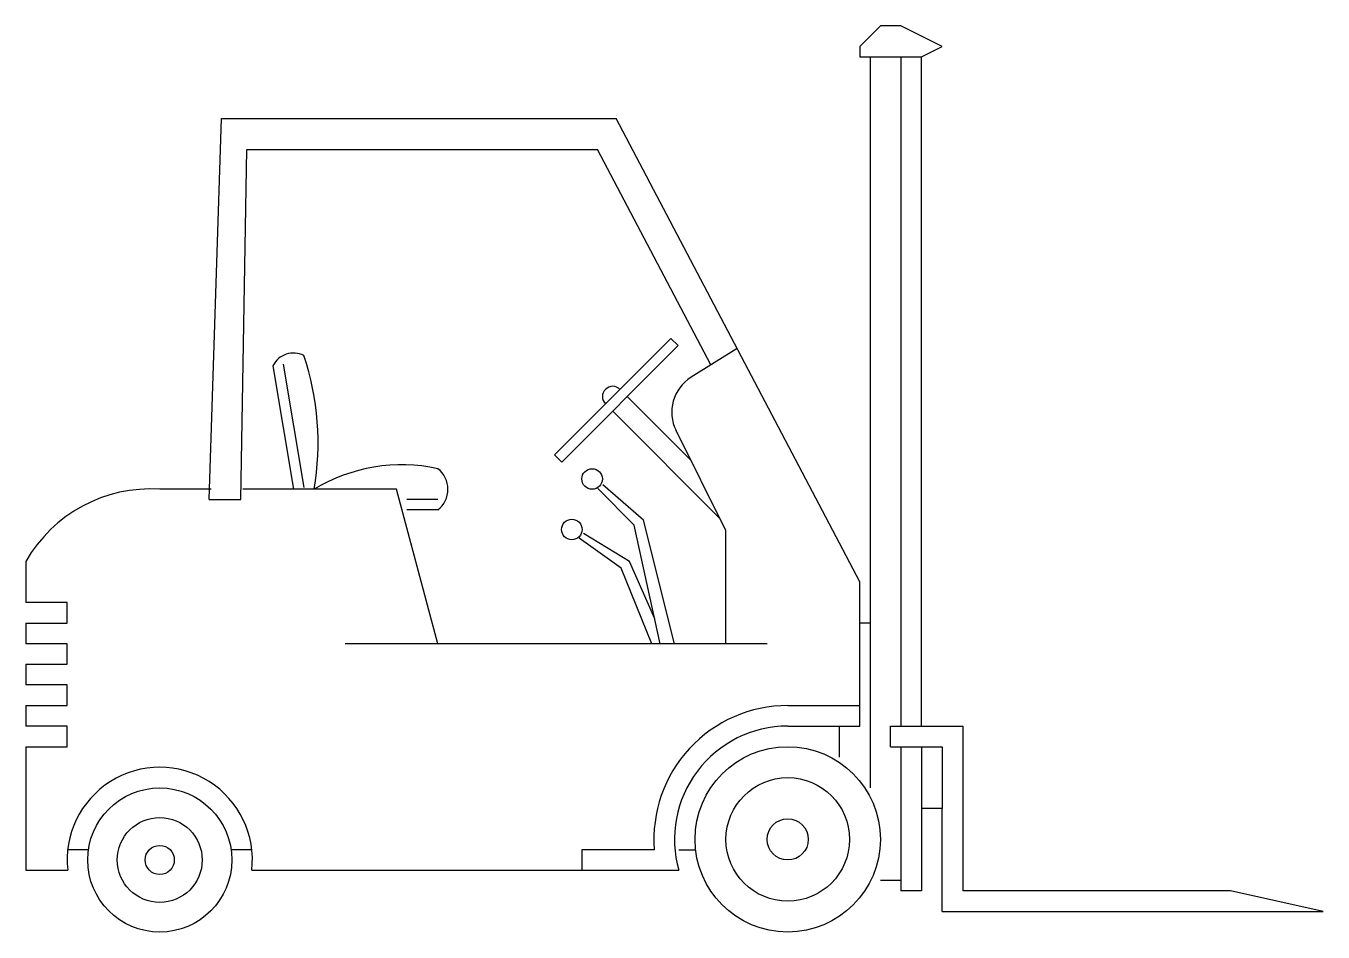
# Model space of a CAD drawing. Header units: millimetres. Extents: x -3276.97 to -3274.45, y 1751.52 to 1753.28.
import ezdxf

# ---------------------------------------------------------------- set-up
doc = ezdxf.new("R2010")
doc.units = ezdxf.units.MM
doc.header["$LTSCALE"] = 10
doc.layers.add('Veículos', color=2, linetype='Continuous')

msp = doc.modelspace()

# ---------------------------------------------------------------- linework, layer by layer
at = {"layer": 'Veículos'}
for p, q in [((-3275.3136, 1753.2817), (-3275.3536, 1753.2417)), ((-3275.2736, 1753.2817), (-3275.3136, 1753.2817)), ((-3275.1936, 1753.2417), (-3275.2736, 1753.2817)), ((-3275.3536, 1753.2417), (-3275.3536, 1753.2217)), ((-3275.2336, 1753.2217), (-3275.1936, 1753.2417)), ((-3275.3536, 1753.2217), (-3275.2336, 1753.2217)), ((-3275.3336, 1753.2217), (-3275.3336, 1751.8017)), ((-3275.2736, 1753.2217), (-3275.2736, 1751.9217)), ((-3275.2336, 1751.9217), (-3275.2336, 1753.2217)), ((-3276.6174, 1752.3617), (-3276.5936, 1753.1017)), ((-3276.5936, 1753.1017), (-3275.8271, 1753.1017)), ((-3275.3536, 1752.2017), (-3275.8271, 1753.1017)), ((-3276.5563, 1752.3617), (-3276.5441, 1753.0417)), ((-3276.5441, 1753.0417), (-3275.8633, 1753.0417)), ((-3275.6431, 1752.6232), (-3275.8633, 1753.0417)), ((-3275.9467, 1752.4485), (-3275.7204, 1752.6748)), ((-3275.7063, 1752.6607), (-3275.9325, 1752.4344)), ((-3275.7204, 1752.6748), (-3275.7063, 1752.6607)), ((-3275.5921, 1752.6551), (-3275.6814, 1752.5993)), ((-3276.4936, 1752.6217), (-3276.4536, 1752.3817)), ((-3276.4738, 1752.625), (-3276.4338, 1752.385)), ((-3275.6818, 1752.4383), (-3275.8053, 1752.5617)), ((-3275.8336, 1752.5334), (-3275.6253, 1752.3251)), ((-3275.6136, 1752.3017), (-3275.7105, 1752.4957)), ((-3275.9325, 1752.4344), (-3275.9467, 1752.4485)), ((-3275.7918, 1752.3117), (-3275.8624, 1752.383)), ((-3275.7736, 1752.3217), (-3275.8528, 1752.3901)), ((-3276.6136, 1752.3817), (-3276.7136, 1752.3817)), ((-3276.6174, 1752.3617), (-3276.5563, 1752.3617)), ((-3276.2536, 1752.3817), (-3276.5524, 1752.3817)), ((-3276.1736, 1752.0817), (-3276.2536, 1752.3817)), ((-3276.1736, 1752.3617), (-3276.2336, 1752.3617)), ((-3276.1736, 1752.3417), (-3276.2336, 1752.3417)), ((-3275.7414, 1752.0818), (-3275.7918, 1752.3117)), ((-3275.7136, 1752.0817), (-3275.7736, 1752.3217)), ((-3275.8173, 1752.2287), (-3275.8989, 1752.287)), ((-3275.801, 1752.2416), (-3275.8906, 1752.2956)), ((-3275.6136, 1752.0817), (-3275.6136, 1752.3017)), ((-3276.9736, 1752.2417), (-3276.9736, 1752.1617)), ((-3275.752, 1752.1302), (-3275.801, 1752.2416)), ((-3275.7577, 1752.0817), (-3275.8173, 1752.2287)), ((-3275.3536, 1751.9217), (-3275.3536, 1752.2017)), ((-3276.8936, 1752.1617), (-3276.9736, 1752.1617)), ((-3276.8936, 1752.1217), (-3276.8936, 1752.1617)), ((-3276.9736, 1752.1217), (-3276.9736, 1752.0817)), ((-3276.9736, 1752.1217), (-3276.8936, 1752.1217)), ((-3275.3336, 1752.1217), (-3275.3536, 1752.1217)), ((-3276.8936, 1752.0817), (-3276.9736, 1752.0817)), ((-3276.8936, 1752.0417), (-3276.8936, 1752.0817)), ((-3275.5336, 1752.0817), (-3276.3536, 1752.0817)), ((-3276.9736, 1752.0417), (-3276.9736, 1752.0017)), ((-3276.9736, 1752.0417), (-3276.8936, 1752.0417)), ((-3276.8936, 1752.0017), (-3276.9736, 1752.0017)), ((-3276.8936, 1751.9617), (-3276.8936, 1752.0017)), ((-3276.9736, 1751.9617), (-3276.9736, 1751.9217)), ((-3276.9736, 1751.9617), (-3276.8936, 1751.9617)), ((-3275.4936, 1751.9617), (-3275.3536, 1751.9617)), ((-3276.8936, 1751.9217), (-3276.9736, 1751.9217)), ((-3276.8936, 1751.8817), (-3276.8936, 1751.9217)), ((-3275.4936, 1751.9217), (-3275.3536, 1751.9217)), ((-3275.3936, 1751.9217), (-3275.3936, 1751.8617)), ((-3275.2936, 1751.8817), (-3275.2936, 1751.9217)), ((-3275.2936, 1751.9217), (-3275.1536, 1751.9217)), ((-3275.1536, 1751.9217), (-3275.1536, 1751.6017)), ((-3276.9736, 1751.8817), (-3276.9736, 1751.6417)), ((-3276.9736, 1751.8817), (-3276.8936, 1751.8817)), ((-3275.2936, 1751.8817), (-3275.1936, 1751.8817)), ((-3275.2736, 1751.8817), (-3275.2736, 1751.6017)), ((-3275.2336, 1751.8817), (-3275.2336, 1751.6017)), ((-3275.1936, 1751.8817), (-3275.1936, 1751.7617)), ((-3275.1936, 1751.7617), (-3275.2336, 1751.7617)), ((-3275.1936, 1751.5617), (-3275.1936, 1751.7617)), ((-3276.8521, 1751.6817), (-3276.8924, 1751.6817)), ((-3276.5347, 1751.6817), (-3276.575, 1751.6817)), ((-3275.8936, 1751.6817), (-3275.8936, 1751.6417)), ((-3275.7528, 1751.6817), (-3275.8936, 1751.6817)), ((-3275.705, 1751.6817), (-3275.6736, 1751.6817)), ((-3276.9736, 1751.6417), (-3276.8924, 1751.6417)), ((-3276.5347, 1751.6417), (-3275.7052, 1751.6417)), ((-3275.2736, 1751.6217), (-3275.3136, 1751.6217)), ((-3275.2336, 1751.6017), (-3275.2736, 1751.6017)), ((-3274.6336, 1751.6017), (-3275.1536, 1751.6017)), ((-3274.4536, 1751.5617), (-3274.6336, 1751.6017)), ((-3275.1936, 1751.5617), (-3274.4536, 1751.5617))]:
    msp.add_line(p, q, dxfattribs=at)
for centre, radius in [((-3275.8736, 1752.4017), 0.02), ((-3275.913, 1752.3036), 0.02), ((-3275.4936, 1751.7017), 0.18), ((-3275.4936, 1751.7017), 0.12), ((-3276.7136, 1751.6617), 0.14), ((-3276.7136, 1751.6617), 0.0825), ((-3275.4936, 1751.7017), 0.04), ((-3276.7136, 1751.6617), 0.0283)]:
    msp.add_circle(centre, radius, dxfattribs=at)
for centre, radius, start, end in [((-3276.4536, 1752.6017), 0.0447, 63.4349, 153.4349), ((-3276.9436, 1752.4717), 0.5376, 350.3625, 18.4349), ((-3275.639, 1752.5314), 0.08, 122.0054, 206.5651), ((-3275.8336, 1752.5617), 0.02, 45, 225), ((-3276.2436, 1752.1017), 0.3276, 77.6609, 121.2637), ((-3276.2036, 1752.3817), 0.05, 306.8699, 53.1301), ((-3276.7318, 1752.1042), 0.2781, 86.237, 150.3645), ((-3275.4936, 1751.7017), 0.26, 90, 184.4117), ((-3275.4936, 1751.7017), 0.22, 90, 195.8266), ((-3276.7136, 1751.6617), 0.18, 353.6206, 186.3794)]:
    msp.add_arc(centre, radius, start, end, dxfattribs=at)

doc.saveas('drawing.dxf')
